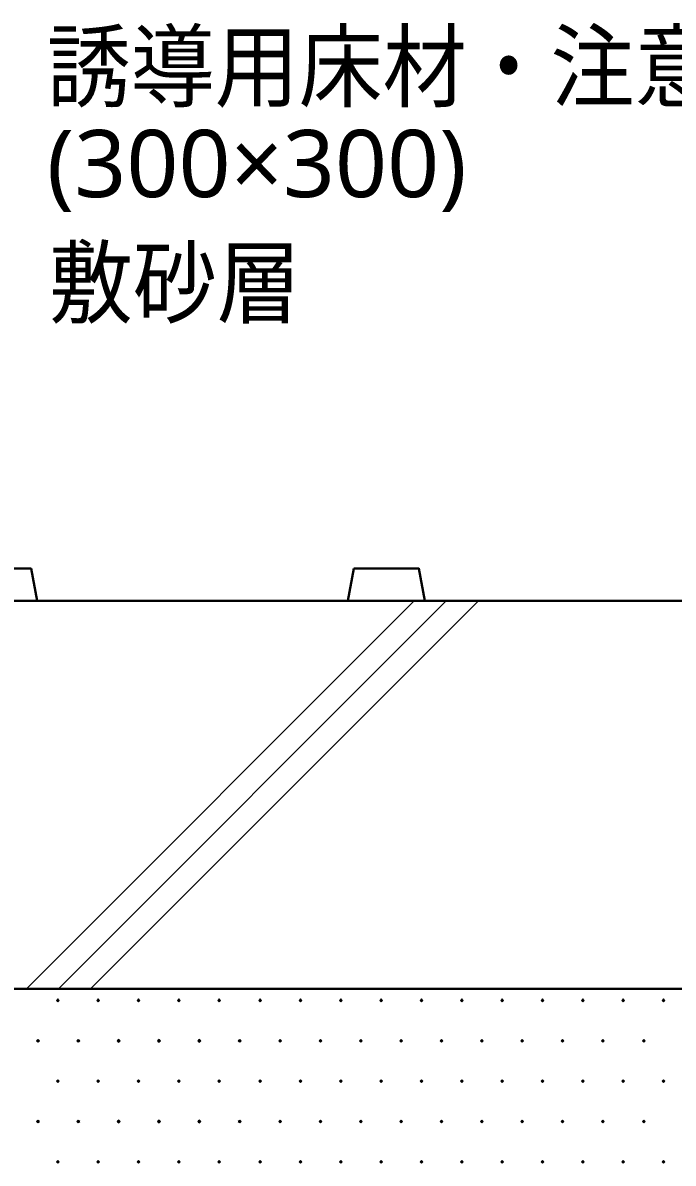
# Model space of a CAD drawing. Header units: millimetres. Extents: x 0 to 420, y 0 to 297.
# Drawn here: x 269.68 to 289.81, y 102.45 to 137.73 of the extents above; entities that cross this region are included whole.
import ezdxf
from ezdxf.enums import TextEntityAlignment as Align

# ---------------------------------------------------------------- set-up
doc = ezdxf.new("R2010")
doc.units = ezdxf.units.MM
doc.styles.add('kst32b', font='NotoSansJP-Variable.ttf')

msp = doc.modelspace()

# ---------------------------------------------------------------- hatches: boundary and pattern name
for points in [[(270.764, 107.527), (270.743, 107.505), (270.722, 107.484), (270.743, 107.463), (270.764, 107.442), (270.785, 107.463), (270.806, 107.484), (270.785, 107.505), (270.764, 107.527)], [(272.013, 107.527), (271.992, 107.505), (271.971, 107.484), (271.992, 107.463), (272.013, 107.442), (272.034, 107.463), (272.055, 107.484), (272.034, 107.505), (272.013, 107.527)], [(273.262, 107.527), (273.241, 107.505), (273.219, 107.484), (273.241, 107.463), (273.262, 107.442), (273.283, 107.463), (273.304, 107.484), (273.283, 107.505), (273.262, 107.527)], [(274.511, 107.527), (274.489, 107.505), (274.468, 107.484), (274.489, 107.463), (274.511, 107.442), (274.532, 107.463), (274.553, 107.484), (274.532, 107.505), (274.511, 107.527)], [(275.759, 107.527), (275.738, 107.505), (275.717, 107.484), (275.738, 107.463), (275.759, 107.442), (275.78, 107.463), (275.802, 107.484), (275.78, 107.505), (275.759, 107.527)], [(277.029, 107.527), (277.008, 107.505), (276.987, 107.484), (277.008, 107.463), (277.029, 107.442), (277.05, 107.463), (277.072, 107.484), (277.05, 107.505), (277.029, 107.527)], [(278.278, 107.527), (278.257, 107.505), (278.236, 107.484), (278.257, 107.463), (278.278, 107.442), (278.299, 107.463), (278.321, 107.484), (278.299, 107.505), (278.278, 107.527)], [(279.527, 107.527), (279.506, 107.505), (279.485, 107.484), (279.506, 107.463), (279.527, 107.442), (279.548, 107.463), (279.569, 107.484), (279.548, 107.505), (279.527, 107.527)], [(280.776, 107.527), (280.755, 107.505), (280.734, 107.484), (280.755, 107.463), (280.776, 107.442), (280.797, 107.463), (280.818, 107.484), (280.797, 107.505), (280.776, 107.527)], [(282.025, 107.527), (282.004, 107.505), (281.982, 107.484), (282.004, 107.463), (282.025, 107.442), (282.046, 107.463), (282.067, 107.484), (282.046, 107.505), (282.025, 107.527)], [(283.273, 107.527), (283.252, 107.505), (283.231, 107.484), (283.252, 107.463), (283.273, 107.442), (283.295, 107.463), (283.316, 107.484), (283.295, 107.505), (283.273, 107.527)], [(284.522, 107.527), (284.501, 107.505), (284.48, 107.484), (284.501, 107.463), (284.522, 107.442), (284.544, 107.463), (284.565, 107.484), (284.544, 107.505), (284.522, 107.527)], [(285.771, 107.527), (285.75, 107.505), (285.729, 107.484), (285.75, 107.463), (285.771, 107.442), (285.792, 107.463), (285.814, 107.484), (285.792, 107.505), (285.771, 107.527)], [(287.02, 107.527), (286.999, 107.505), (286.978, 107.484), (286.999, 107.463), (287.02, 107.442), (287.041, 107.463), (287.062, 107.484), (287.041, 107.505), (287.02, 107.527)], [(288.269, 107.527), (288.248, 107.505), (288.227, 107.484), (288.248, 107.463), (288.269, 107.442), (288.29, 107.463), (288.311, 107.484), (288.29, 107.505), (288.269, 107.527)], [(289.518, 107.527), (289.496, 107.505), (289.475, 107.484), (289.496, 107.463), (289.518, 107.442), (289.539, 107.463), (289.56, 107.484), (289.539, 107.505), (289.518, 107.527)], [(270.15, 106.278), (270.129, 106.257), (270.108, 106.236), (270.129, 106.214), (270.15, 106.193), (270.171, 106.214), (270.193, 106.236), (270.171, 106.257), (270.15, 106.278)], [(271.399, 106.278), (271.378, 106.257), (271.357, 106.236), (271.378, 106.214), (271.399, 106.193), (271.42, 106.214), (271.441, 106.236), (271.42, 106.257), (271.399, 106.278)], [(272.648, 106.278), (272.627, 106.257), (272.605, 106.236), (272.627, 106.214), (272.648, 106.193), (272.669, 106.214), (272.69, 106.236), (272.669, 106.257), (272.648, 106.278)], [(273.897, 106.278), (273.875, 106.257), (273.854, 106.236), (273.875, 106.214), (273.897, 106.193), (273.918, 106.214), (273.939, 106.236), (273.918, 106.257), (273.897, 106.278)], [(275.146, 106.278), (275.124, 106.257), (275.103, 106.236), (275.124, 106.214), (275.146, 106.193), (275.167, 106.214), (275.188, 106.236), (275.167, 106.257), (275.146, 106.278)], [(276.394, 106.278), (276.373, 106.257), (276.352, 106.236), (276.373, 106.214), (276.394, 106.193), (276.416, 106.214), (276.437, 106.236), (276.416, 106.257), (276.394, 106.278)], [(277.643, 106.278), (277.622, 106.257), (277.601, 106.236), (277.622, 106.214), (277.643, 106.193), (277.664, 106.214), (277.686, 106.236), (277.664, 106.257), (277.643, 106.278)], [(278.892, 106.278), (278.871, 106.257), (278.85, 106.236), (278.871, 106.214), (278.892, 106.193), (278.913, 106.214), (278.934, 106.236), (278.913, 106.257), (278.892, 106.278)], [(280.141, 106.278), (280.12, 106.257), (280.098, 106.236), (280.12, 106.214), (280.141, 106.193), (280.162, 106.214), (280.183, 106.236), (280.162, 106.257), (280.141, 106.278)], [(281.39, 106.278), (281.369, 106.257), (281.347, 106.236), (281.369, 106.214), (281.39, 106.193), (281.411, 106.214), (281.432, 106.236), (281.411, 106.257), (281.39, 106.278)], [(282.639, 106.278), (282.617, 106.257), (282.596, 106.236), (282.617, 106.214), (282.639, 106.193), (282.66, 106.214), (282.681, 106.236), (282.66, 106.257), (282.639, 106.278)], [(283.887, 106.278), (283.866, 106.257), (283.845, 106.236), (283.866, 106.214), (283.887, 106.193), (283.909, 106.214), (283.93, 106.236), (283.909, 106.257), (283.887, 106.278)], [(285.136, 106.278), (285.115, 106.257), (285.094, 106.236), (285.115, 106.214), (285.136, 106.193), (285.157, 106.214), (285.179, 106.236), (285.157, 106.257), (285.136, 106.278)], [(286.385, 106.278), (286.364, 106.257), (286.343, 106.236), (286.364, 106.214), (286.385, 106.193), (286.406, 106.214), (286.427, 106.236), (286.406, 106.257), (286.385, 106.278)], [(287.634, 106.278), (287.613, 106.257), (287.591, 106.236), (287.613, 106.214), (287.634, 106.193), (287.655, 106.214), (287.676, 106.236), (287.655, 106.257), (287.634, 106.278)], [(288.904, 106.278), (288.883, 106.257), (288.862, 106.236), (288.883, 106.214), (288.904, 106.193), (288.925, 106.214), (288.946, 106.236), (288.925, 106.257), (288.904, 106.278)], [(270.764, 105.029), (270.743, 105.008), (270.722, 104.987), (270.743, 104.966), (270.764, 104.944), (270.785, 104.966), (270.806, 104.987), (270.785, 105.008), (270.764, 105.029)], [(272.013, 105.029), (271.992, 105.008), (271.971, 104.987), (271.992, 104.966), (272.013, 104.944), (272.034, 104.966), (272.055, 104.987), (272.034, 105.008), (272.013, 105.029)], [(273.262, 105.029), (273.241, 105.008), (273.219, 104.987), (273.241, 104.966), (273.262, 104.944), (273.283, 104.966), (273.304, 104.987), (273.283, 105.008), (273.262, 105.029)], [(274.511, 105.029), (274.489, 105.008), (274.468, 104.987), (274.489, 104.966), (274.511, 104.944), (274.532, 104.966), (274.553, 104.987), (274.532, 105.008), (274.511, 105.029)], [(275.759, 105.029), (275.738, 105.008), (275.717, 104.987), (275.738, 104.966), (275.759, 104.944), (275.78, 104.966), (275.802, 104.987), (275.78, 105.008), (275.759, 105.029)], [(277.029, 105.029), (277.008, 105.008), (276.987, 104.987), (277.008, 104.966), (277.029, 104.944), (277.05, 104.966), (277.072, 104.987), (277.05, 105.008), (277.029, 105.029)], [(278.278, 105.029), (278.257, 105.008), (278.236, 104.987), (278.257, 104.966), (278.278, 104.944), (278.299, 104.966), (278.321, 104.987), (278.299, 105.008), (278.278, 105.029)], [(279.527, 105.029), (279.506, 105.008), (279.485, 104.987), (279.506, 104.966), (279.527, 104.944), (279.548, 104.966), (279.569, 104.987), (279.548, 105.008), (279.527, 105.029)], [(280.776, 105.029), (280.755, 105.008), (280.734, 104.987), (280.755, 104.966), (280.776, 104.944), (280.797, 104.966), (280.818, 104.987), (280.797, 105.008), (280.776, 105.029)], [(282.025, 105.029), (282.004, 105.008), (281.982, 104.987), (282.004, 104.966), (282.025, 104.944), (282.046, 104.966), (282.067, 104.987), (282.046, 105.008), (282.025, 105.029)], [(283.273, 105.029), (283.252, 105.008), (283.231, 104.987), (283.252, 104.966), (283.273, 104.944), (283.295, 104.966), (283.316, 104.987), (283.295, 105.008), (283.273, 105.029)], [(284.522, 105.029), (284.501, 105.008), (284.48, 104.987), (284.501, 104.966), (284.522, 104.944), (284.544, 104.966), (284.565, 104.987), (284.544, 105.008), (284.522, 105.029)], [(285.771, 105.029), (285.75, 105.008), (285.729, 104.987), (285.75, 104.966), (285.771, 104.944), (285.792, 104.966), (285.814, 104.987), (285.792, 105.008), (285.771, 105.029)], [(287.02, 105.029), (286.999, 105.008), (286.978, 104.987), (286.999, 104.966), (287.02, 104.944), (287.041, 104.966), (287.062, 104.987), (287.041, 105.008), (287.02, 105.029)], [(288.269, 105.029), (288.248, 105.008), (288.227, 104.987), (288.248, 104.966), (288.269, 104.944), (288.29, 104.966), (288.311, 104.987), (288.29, 105.008), (288.269, 105.029)], [(289.518, 105.029), (289.496, 105.008), (289.475, 104.987), (289.496, 104.966), (289.518, 104.944), (289.539, 104.966), (289.56, 104.987), (289.539, 105.008), (289.518, 105.029)], [(270.15, 103.78), (270.129, 103.759), (270.108, 103.738), (270.129, 103.717), (270.15, 103.696), (270.171, 103.717), (270.193, 103.738), (270.171, 103.759), (270.15, 103.78)], [(271.399, 103.78), (271.378, 103.759), (271.357, 103.738), (271.378, 103.717), (271.399, 103.696), (271.42, 103.717), (271.441, 103.738), (271.42, 103.759), (271.399, 103.78)], [(272.648, 103.78), (272.627, 103.759), (272.605, 103.738), (272.627, 103.717), (272.648, 103.696), (272.669, 103.717), (272.69, 103.738), (272.669, 103.759), (272.648, 103.78)], [(273.897, 103.78), (273.875, 103.759), (273.854, 103.738), (273.875, 103.717), (273.897, 103.696), (273.918, 103.717), (273.939, 103.738), (273.918, 103.759), (273.897, 103.78)], [(275.146, 103.78), (275.124, 103.759), (275.103, 103.738), (275.124, 103.717), (275.146, 103.696), (275.167, 103.717), (275.188, 103.738), (275.167, 103.759), (275.146, 103.78)], [(276.394, 103.78), (276.373, 103.759), (276.352, 103.738), (276.373, 103.717), (276.394, 103.696), (276.416, 103.717), (276.437, 103.738), (276.416, 103.759), (276.394, 103.78)], [(277.643, 103.78), (277.622, 103.759), (277.601, 103.738), (277.622, 103.717), (277.643, 103.696), (277.664, 103.717), (277.686, 103.738), (277.664, 103.759), (277.643, 103.78)], [(278.892, 103.78), (278.871, 103.759), (278.85, 103.738), (278.871, 103.717), (278.892, 103.696), (278.913, 103.717), (278.934, 103.738), (278.913, 103.759), (278.892, 103.78)], [(280.141, 103.78), (280.12, 103.759), (280.098, 103.738), (280.12, 103.717), (280.141, 103.696), (280.162, 103.717), (280.183, 103.738), (280.162, 103.759), (280.141, 103.78)], [(281.39, 103.78), (281.369, 103.759), (281.347, 103.738), (281.369, 103.717), (281.39, 103.696), (281.411, 103.717), (281.432, 103.738), (281.411, 103.759), (281.39, 103.78)], [(282.639, 103.78), (282.617, 103.759), (282.596, 103.738), (282.617, 103.717), (282.639, 103.696), (282.66, 103.717), (282.681, 103.738), (282.66, 103.759), (282.639, 103.78)], [(283.887, 103.78), (283.866, 103.759), (283.845, 103.738), (283.866, 103.717), (283.887, 103.696), (283.909, 103.717), (283.93, 103.738), (283.909, 103.759), (283.887, 103.78)], [(285.136, 103.78), (285.115, 103.759), (285.094, 103.738), (285.115, 103.717), (285.136, 103.696), (285.157, 103.717), (285.179, 103.738), (285.157, 103.759), (285.136, 103.78)], [(286.385, 103.78), (286.364, 103.759), (286.343, 103.738), (286.364, 103.717), (286.385, 103.696), (286.406, 103.717), (286.427, 103.738), (286.406, 103.759), (286.385, 103.78)], [(287.634, 103.78), (287.613, 103.759), (287.591, 103.738), (287.613, 103.717), (287.634, 103.696), (287.655, 103.717), (287.676, 103.738), (287.655, 103.759), (287.634, 103.78)], [(288.904, 103.78), (288.883, 103.759), (288.862, 103.738), (288.883, 103.717), (288.904, 103.696), (288.925, 103.717), (288.946, 103.738), (288.925, 103.759), (288.904, 103.78)], [(270.764, 102.531), (270.743, 102.51), (270.722, 102.489), (270.743, 102.468), (270.764, 102.447), (270.785, 102.468), (270.806, 102.489), (270.785, 102.51), (270.764, 102.531)], [(272.013, 102.531), (271.992, 102.51), (271.971, 102.489), (271.992, 102.468), (272.013, 102.447), (272.034, 102.468), (272.055, 102.489), (272.034, 102.51), (272.013, 102.531)], [(273.262, 102.531), (273.241, 102.51), (273.219, 102.489), (273.241, 102.468), (273.262, 102.447), (273.283, 102.468), (273.304, 102.489), (273.283, 102.51), (273.262, 102.531)], [(274.511, 102.531), (274.489, 102.51), (274.468, 102.489), (274.489, 102.468), (274.511, 102.447), (274.532, 102.468), (274.553, 102.489), (274.532, 102.51), (274.511, 102.531)], [(275.759, 102.531), (275.738, 102.51), (275.717, 102.489), (275.738, 102.468), (275.759, 102.447), (275.78, 102.468), (275.802, 102.489), (275.78, 102.51), (275.759, 102.531)], [(277.029, 102.531), (277.008, 102.51), (276.987, 102.489), (277.008, 102.468), (277.029, 102.447), (277.05, 102.468), (277.072, 102.489), (277.05, 102.51), (277.029, 102.531)], [(278.278, 102.531), (278.257, 102.51), (278.236, 102.489), (278.257, 102.468), (278.278, 102.447), (278.299, 102.468), (278.321, 102.489), (278.299, 102.51), (278.278, 102.531)], [(279.527, 102.531), (279.506, 102.51), (279.485, 102.489), (279.506, 102.468), (279.527, 102.447), (279.548, 102.468), (279.569, 102.489), (279.548, 102.51), (279.527, 102.531)], [(280.776, 102.531), (280.755, 102.51), (280.734, 102.489), (280.755, 102.468), (280.776, 102.447), (280.797, 102.468), (280.818, 102.489), (280.797, 102.51), (280.776, 102.531)], [(282.025, 102.531), (282.004, 102.51), (281.982, 102.489), (282.004, 102.468), (282.025, 102.447), (282.046, 102.468), (282.067, 102.489), (282.046, 102.51), (282.025, 102.531)], [(283.273, 102.531), (283.252, 102.51), (283.231, 102.489), (283.252, 102.468), (283.273, 102.447), (283.295, 102.468), (283.316, 102.489), (283.295, 102.51), (283.273, 102.531)], [(284.522, 102.531), (284.501, 102.51), (284.48, 102.489), (284.501, 102.468), (284.522, 102.447), (284.544, 102.468), (284.565, 102.489), (284.544, 102.51), (284.522, 102.531)], [(285.771, 102.531), (285.75, 102.51), (285.729, 102.489), (285.75, 102.468), (285.771, 102.447), (285.792, 102.468), (285.814, 102.489), (285.792, 102.51), (285.771, 102.531)], [(287.02, 102.531), (286.999, 102.51), (286.978, 102.489), (286.999, 102.468), (287.02, 102.447), (287.041, 102.468), (287.062, 102.489), (287.041, 102.51), (287.02, 102.531)], [(288.269, 102.531), (288.248, 102.51), (288.227, 102.489), (288.248, 102.468), (288.269, 102.447), (288.29, 102.468), (288.311, 102.489), (288.29, 102.51), (288.269, 102.531)], [(289.518, 102.531), (289.496, 102.51), (289.475, 102.489), (289.496, 102.468), (289.518, 102.447), (289.539, 102.468), (289.56, 102.489), (289.539, 102.51), (289.518, 102.531)]]:
    msp.add_hatch(color=7).paths.add_polyline_path(points)

# ---------------------------------------------------------------- linework, layer by layer
at = {"lineweight": 30}
for points in [[(267.949, 120.84), (267.737, 119.846), (270.129, 119.846), (269.939, 120.84)], [(279.929, 120.84), (279.739, 119.846), (282.13, 119.846), (281.94, 120.84)]]:
    msp.add_lwpolyline(points, close=True, dxfattribs=at)
msp.add_lwpolyline([(239.437, 119.846), (298.429, 119.846), (298.429, 107.844), (239.437, 107.844)], dxfattribs=at)
at = {"lineweight": 13}
for points in [[(269.79, 107.844), (281.792, 119.846)], [(270.785, 107.844), (282.787, 119.846)], [(271.78, 107.844), (283.782, 119.846)]]:
    msp.add_lwpolyline(points, dxfattribs=at)
at = {"lineweight": 0}
for points in [[(270.764, 107.527), (270.743, 107.505), (270.722, 107.484), (270.743, 107.463), (270.764, 107.442), (270.785, 107.463), (270.806, 107.484), (270.785, 107.505)], [(272.013, 107.527), (271.992, 107.505), (271.971, 107.484), (271.992, 107.463), (272.013, 107.442), (272.034, 107.463), (272.055, 107.484), (272.034, 107.505)], [(273.262, 107.527), (273.241, 107.505), (273.219, 107.484), (273.241, 107.463), (273.262, 107.442), (273.283, 107.463), (273.304, 107.484), (273.283, 107.505)], [(274.511, 107.527), (274.489, 107.505), (274.468, 107.484), (274.489, 107.463), (274.511, 107.442), (274.532, 107.463), (274.553, 107.484), (274.532, 107.505)], [(275.759, 107.527), (275.738, 107.505), (275.717, 107.484), (275.738, 107.463), (275.759, 107.442), (275.78, 107.463), (275.802, 107.484), (275.78, 107.505)], [(277.029, 107.527), (277.008, 107.505), (276.987, 107.484), (277.008, 107.463), (277.029, 107.442), (277.05, 107.463), (277.072, 107.484), (277.05, 107.505)], [(278.278, 107.527), (278.257, 107.505), (278.236, 107.484), (278.257, 107.463), (278.278, 107.442), (278.299, 107.463), (278.321, 107.484), (278.299, 107.505)], [(279.527, 107.527), (279.506, 107.505), (279.485, 107.484), (279.506, 107.463), (279.527, 107.442), (279.548, 107.463), (279.569, 107.484), (279.548, 107.505)], [(280.776, 107.527), (280.755, 107.505), (280.734, 107.484), (280.755, 107.463), (280.776, 107.442), (280.797, 107.463), (280.818, 107.484), (280.797, 107.505)], [(282.025, 107.527), (282.004, 107.505), (281.982, 107.484), (282.004, 107.463), (282.025, 107.442), (282.046, 107.463), (282.067, 107.484), (282.046, 107.505)], [(283.273, 107.527), (283.252, 107.505), (283.231, 107.484), (283.252, 107.463), (283.273, 107.442), (283.295, 107.463), (283.316, 107.484), (283.295, 107.505)], [(284.522, 107.527), (284.501, 107.505), (284.48, 107.484), (284.501, 107.463), (284.522, 107.442), (284.544, 107.463), (284.565, 107.484), (284.544, 107.505)], [(285.771, 107.527), (285.75, 107.505), (285.729, 107.484), (285.75, 107.463), (285.771, 107.442), (285.792, 107.463), (285.814, 107.484), (285.792, 107.505)], [(287.02, 107.527), (286.999, 107.505), (286.978, 107.484), (286.999, 107.463), (287.02, 107.442), (287.041, 107.463), (287.062, 107.484), (287.041, 107.505)], [(288.269, 107.527), (288.248, 107.505), (288.227, 107.484), (288.248, 107.463), (288.269, 107.442), (288.29, 107.463), (288.311, 107.484), (288.29, 107.505)], [(289.518, 107.527), (289.496, 107.505), (289.475, 107.484), (289.496, 107.463), (289.518, 107.442), (289.539, 107.463), (289.56, 107.484), (289.539, 107.505)], [(270.15, 106.278), (270.129, 106.257), (270.108, 106.236), (270.129, 106.214), (270.15, 106.193), (270.171, 106.214), (270.193, 106.236), (270.171, 106.257)], [(271.399, 106.278), (271.378, 106.257), (271.357, 106.236), (271.378, 106.214), (271.399, 106.193), (271.42, 106.214), (271.441, 106.236), (271.42, 106.257)], [(272.648, 106.278), (272.627, 106.257), (272.605, 106.236), (272.627, 106.214), (272.648, 106.193), (272.669, 106.214), (272.69, 106.236), (272.669, 106.257)], [(273.897, 106.278), (273.875, 106.257), (273.854, 106.236), (273.875, 106.214), (273.897, 106.193), (273.918, 106.214), (273.939, 106.236), (273.918, 106.257)], [(275.146, 106.278), (275.124, 106.257), (275.103, 106.236), (275.124, 106.214), (275.146, 106.193), (275.167, 106.214), (275.188, 106.236), (275.167, 106.257)], [(276.394, 106.278), (276.373, 106.257), (276.352, 106.236), (276.373, 106.214), (276.394, 106.193), (276.416, 106.214), (276.437, 106.236), (276.416, 106.257)], [(277.643, 106.278), (277.622, 106.257), (277.601, 106.236), (277.622, 106.214), (277.643, 106.193), (277.664, 106.214), (277.686, 106.236), (277.664, 106.257)], [(278.892, 106.278), (278.871, 106.257), (278.85, 106.236), (278.871, 106.214), (278.892, 106.193), (278.913, 106.214), (278.934, 106.236), (278.913, 106.257)], [(280.141, 106.278), (280.12, 106.257), (280.098, 106.236), (280.12, 106.214), (280.141, 106.193), (280.162, 106.214), (280.183, 106.236), (280.162, 106.257)], [(281.39, 106.278), (281.369, 106.257), (281.347, 106.236), (281.369, 106.214), (281.39, 106.193), (281.411, 106.214), (281.432, 106.236), (281.411, 106.257)], [(282.639, 106.278), (282.617, 106.257), (282.596, 106.236), (282.617, 106.214), (282.639, 106.193), (282.66, 106.214), (282.681, 106.236), (282.66, 106.257)], [(283.887, 106.278), (283.866, 106.257), (283.845, 106.236), (283.866, 106.214), (283.887, 106.193), (283.909, 106.214), (283.93, 106.236), (283.909, 106.257)], [(285.136, 106.278), (285.115, 106.257), (285.094, 106.236), (285.115, 106.214), (285.136, 106.193), (285.157, 106.214), (285.179, 106.236), (285.157, 106.257)], [(286.385, 106.278), (286.364, 106.257), (286.343, 106.236), (286.364, 106.214), (286.385, 106.193), (286.406, 106.214), (286.427, 106.236), (286.406, 106.257)], [(287.634, 106.278), (287.613, 106.257), (287.591, 106.236), (287.613, 106.214), (287.634, 106.193), (287.655, 106.214), (287.676, 106.236), (287.655, 106.257)], [(288.904, 106.278), (288.883, 106.257), (288.862, 106.236), (288.883, 106.214), (288.904, 106.193), (288.925, 106.214), (288.946, 106.236), (288.925, 106.257)], [(270.764, 105.029), (270.743, 105.008), (270.722, 104.987), (270.743, 104.966), (270.764, 104.944), (270.785, 104.966), (270.806, 104.987), (270.785, 105.008)], [(272.013, 105.029), (271.992, 105.008), (271.971, 104.987), (271.992, 104.966), (272.013, 104.944), (272.034, 104.966), (272.055, 104.987), (272.034, 105.008)], [(273.262, 105.029), (273.241, 105.008), (273.219, 104.987), (273.241, 104.966), (273.262, 104.944), (273.283, 104.966), (273.304, 104.987), (273.283, 105.008)], [(274.511, 105.029), (274.489, 105.008), (274.468, 104.987), (274.489, 104.966), (274.511, 104.944), (274.532, 104.966), (274.553, 104.987), (274.532, 105.008)], [(275.759, 105.029), (275.738, 105.008), (275.717, 104.987), (275.738, 104.966), (275.759, 104.944), (275.78, 104.966), (275.802, 104.987), (275.78, 105.008)], [(277.029, 105.029), (277.008, 105.008), (276.987, 104.987), (277.008, 104.966), (277.029, 104.944), (277.05, 104.966), (277.072, 104.987), (277.05, 105.008)], [(278.278, 105.029), (278.257, 105.008), (278.236, 104.987), (278.257, 104.966), (278.278, 104.944), (278.299, 104.966), (278.321, 104.987), (278.299, 105.008)], [(279.527, 105.029), (279.506, 105.008), (279.485, 104.987), (279.506, 104.966), (279.527, 104.944), (279.548, 104.966), (279.569, 104.987), (279.548, 105.008)], [(280.776, 105.029), (280.755, 105.008), (280.734, 104.987), (280.755, 104.966), (280.776, 104.944), (280.797, 104.966), (280.818, 104.987), (280.797, 105.008)], [(282.025, 105.029), (282.004, 105.008), (281.982, 104.987), (282.004, 104.966), (282.025, 104.944), (282.046, 104.966), (282.067, 104.987), (282.046, 105.008)], [(283.273, 105.029), (283.252, 105.008), (283.231, 104.987), (283.252, 104.966), (283.273, 104.944), (283.295, 104.966), (283.316, 104.987), (283.295, 105.008)], [(284.522, 105.029), (284.501, 105.008), (284.48, 104.987), (284.501, 104.966), (284.522, 104.944), (284.544, 104.966), (284.565, 104.987), (284.544, 105.008)], [(285.771, 105.029), (285.75, 105.008), (285.729, 104.987), (285.75, 104.966), (285.771, 104.944), (285.792, 104.966), (285.814, 104.987), (285.792, 105.008)], [(287.02, 105.029), (286.999, 105.008), (286.978, 104.987), (286.999, 104.966), (287.02, 104.944), (287.041, 104.966), (287.062, 104.987), (287.041, 105.008)], [(288.269, 105.029), (288.248, 105.008), (288.227, 104.987), (288.248, 104.966), (288.269, 104.944), (288.29, 104.966), (288.311, 104.987), (288.29, 105.008)], [(289.518, 105.029), (289.496, 105.008), (289.475, 104.987), (289.496, 104.966), (289.518, 104.944), (289.539, 104.966), (289.56, 104.987), (289.539, 105.008)], [(270.15, 103.78), (270.129, 103.759), (270.108, 103.738), (270.129, 103.717), (270.15, 103.696), (270.171, 103.717), (270.193, 103.738), (270.171, 103.759)], [(271.399, 103.78), (271.378, 103.759), (271.357, 103.738), (271.378, 103.717), (271.399, 103.696), (271.42, 103.717), (271.441, 103.738), (271.42, 103.759)], [(272.648, 103.78), (272.627, 103.759), (272.605, 103.738), (272.627, 103.717), (272.648, 103.696), (272.669, 103.717), (272.69, 103.738), (272.669, 103.759)], [(273.897, 103.78), (273.875, 103.759), (273.854, 103.738), (273.875, 103.717), (273.897, 103.696), (273.918, 103.717), (273.939, 103.738), (273.918, 103.759)], [(275.146, 103.78), (275.124, 103.759), (275.103, 103.738), (275.124, 103.717), (275.146, 103.696), (275.167, 103.717), (275.188, 103.738), (275.167, 103.759)], [(276.394, 103.78), (276.373, 103.759), (276.352, 103.738), (276.373, 103.717), (276.394, 103.696), (276.416, 103.717), (276.437, 103.738), (276.416, 103.759)], [(277.643, 103.78), (277.622, 103.759), (277.601, 103.738), (277.622, 103.717), (277.643, 103.696), (277.664, 103.717), (277.686, 103.738), (277.664, 103.759)], [(278.892, 103.78), (278.871, 103.759), (278.85, 103.738), (278.871, 103.717), (278.892, 103.696), (278.913, 103.717), (278.934, 103.738), (278.913, 103.759)], [(280.141, 103.78), (280.12, 103.759), (280.098, 103.738), (280.12, 103.717), (280.141, 103.696), (280.162, 103.717), (280.183, 103.738), (280.162, 103.759)], [(281.39, 103.78), (281.369, 103.759), (281.347, 103.738), (281.369, 103.717), (281.39, 103.696), (281.411, 103.717), (281.432, 103.738), (281.411, 103.759)], [(282.639, 103.78), (282.617, 103.759), (282.596, 103.738), (282.617, 103.717), (282.639, 103.696), (282.66, 103.717), (282.681, 103.738), (282.66, 103.759)], [(283.887, 103.78), (283.866, 103.759), (283.845, 103.738), (283.866, 103.717), (283.887, 103.696), (283.909, 103.717), (283.93, 103.738), (283.909, 103.759)], [(285.136, 103.78), (285.115, 103.759), (285.094, 103.738), (285.115, 103.717), (285.136, 103.696), (285.157, 103.717), (285.179, 103.738), (285.157, 103.759)], [(286.385, 103.78), (286.364, 103.759), (286.343, 103.738), (286.364, 103.717), (286.385, 103.696), (286.406, 103.717), (286.427, 103.738), (286.406, 103.759)], [(287.634, 103.78), (287.613, 103.759), (287.591, 103.738), (287.613, 103.717), (287.634, 103.696), (287.655, 103.717), (287.676, 103.738), (287.655, 103.759)], [(288.904, 103.78), (288.883, 103.759), (288.862, 103.738), (288.883, 103.717), (288.904, 103.696), (288.925, 103.717), (288.946, 103.738), (288.925, 103.759)], [(270.764, 102.531), (270.743, 102.51), (270.722, 102.489), (270.743, 102.468), (270.764, 102.447), (270.785, 102.468), (270.806, 102.489), (270.785, 102.51)], [(272.013, 102.531), (271.992, 102.51), (271.971, 102.489), (271.992, 102.468), (272.013, 102.447), (272.034, 102.468), (272.055, 102.489), (272.034, 102.51)], [(273.262, 102.531), (273.241, 102.51), (273.219, 102.489), (273.241, 102.468), (273.262, 102.447), (273.283, 102.468), (273.304, 102.489), (273.283, 102.51)], [(274.511, 102.531), (274.489, 102.51), (274.468, 102.489), (274.489, 102.468), (274.511, 102.447), (274.532, 102.468), (274.553, 102.489), (274.532, 102.51)], [(275.759, 102.531), (275.738, 102.51), (275.717, 102.489), (275.738, 102.468), (275.759, 102.447), (275.78, 102.468), (275.802, 102.489), (275.78, 102.51)], [(277.029, 102.531), (277.008, 102.51), (276.987, 102.489), (277.008, 102.468), (277.029, 102.447), (277.05, 102.468), (277.072, 102.489), (277.05, 102.51)], [(278.278, 102.531), (278.257, 102.51), (278.236, 102.489), (278.257, 102.468), (278.278, 102.447), (278.299, 102.468), (278.321, 102.489), (278.299, 102.51)], [(279.527, 102.531), (279.506, 102.51), (279.485, 102.489), (279.506, 102.468), (279.527, 102.447), (279.548, 102.468), (279.569, 102.489), (279.548, 102.51)], [(280.776, 102.531), (280.755, 102.51), (280.734, 102.489), (280.755, 102.468), (280.776, 102.447), (280.797, 102.468), (280.818, 102.489), (280.797, 102.51)], [(282.025, 102.531), (282.004, 102.51), (281.982, 102.489), (282.004, 102.468), (282.025, 102.447), (282.046, 102.468), (282.067, 102.489), (282.046, 102.51)], [(283.273, 102.531), (283.252, 102.51), (283.231, 102.489), (283.252, 102.468), (283.273, 102.447), (283.295, 102.468), (283.316, 102.489), (283.295, 102.51)], [(284.522, 102.531), (284.501, 102.51), (284.48, 102.489), (284.501, 102.468), (284.522, 102.447), (284.544, 102.468), (284.565, 102.489), (284.544, 102.51)], [(285.771, 102.531), (285.75, 102.51), (285.729, 102.489), (285.75, 102.468), (285.771, 102.447), (285.792, 102.468), (285.814, 102.489), (285.792, 102.51)], [(287.02, 102.531), (286.999, 102.51), (286.978, 102.489), (286.999, 102.468), (287.02, 102.447), (287.041, 102.468), (287.062, 102.489), (287.041, 102.51)], [(288.269, 102.531), (288.248, 102.51), (288.227, 102.489), (288.248, 102.468), (288.269, 102.447), (288.29, 102.468), (288.311, 102.489), (288.29, 102.51)], [(289.518, 102.531), (289.496, 102.51), (289.475, 102.489), (289.496, 102.468), (289.518, 102.447), (289.539, 102.468), (289.56, 102.489), (289.539, 102.51)]]:
    msp.add_lwpolyline(points, close=True, dxfattribs=at)

# ---------------------------------------------------------------- texts
at = {"style": 'kst32b'}
for s, height, p, p2 in [('誘導用床材・注意喚起用床材', 2.07913, (270.425, 135.34), (304.211, 135.34)), ('(300×300)', 2.0791, (270.425, 132.334), (283.42, 132.334)), ('敷砂層', 2.0791, (270.489, 128.651), (278.286, 128.651))]:
    msp.add_text(s, height=height, dxfattribs=at).set_placement(p, p2, align=Align.FIT)

doc.saveas('drawing.dxf')
